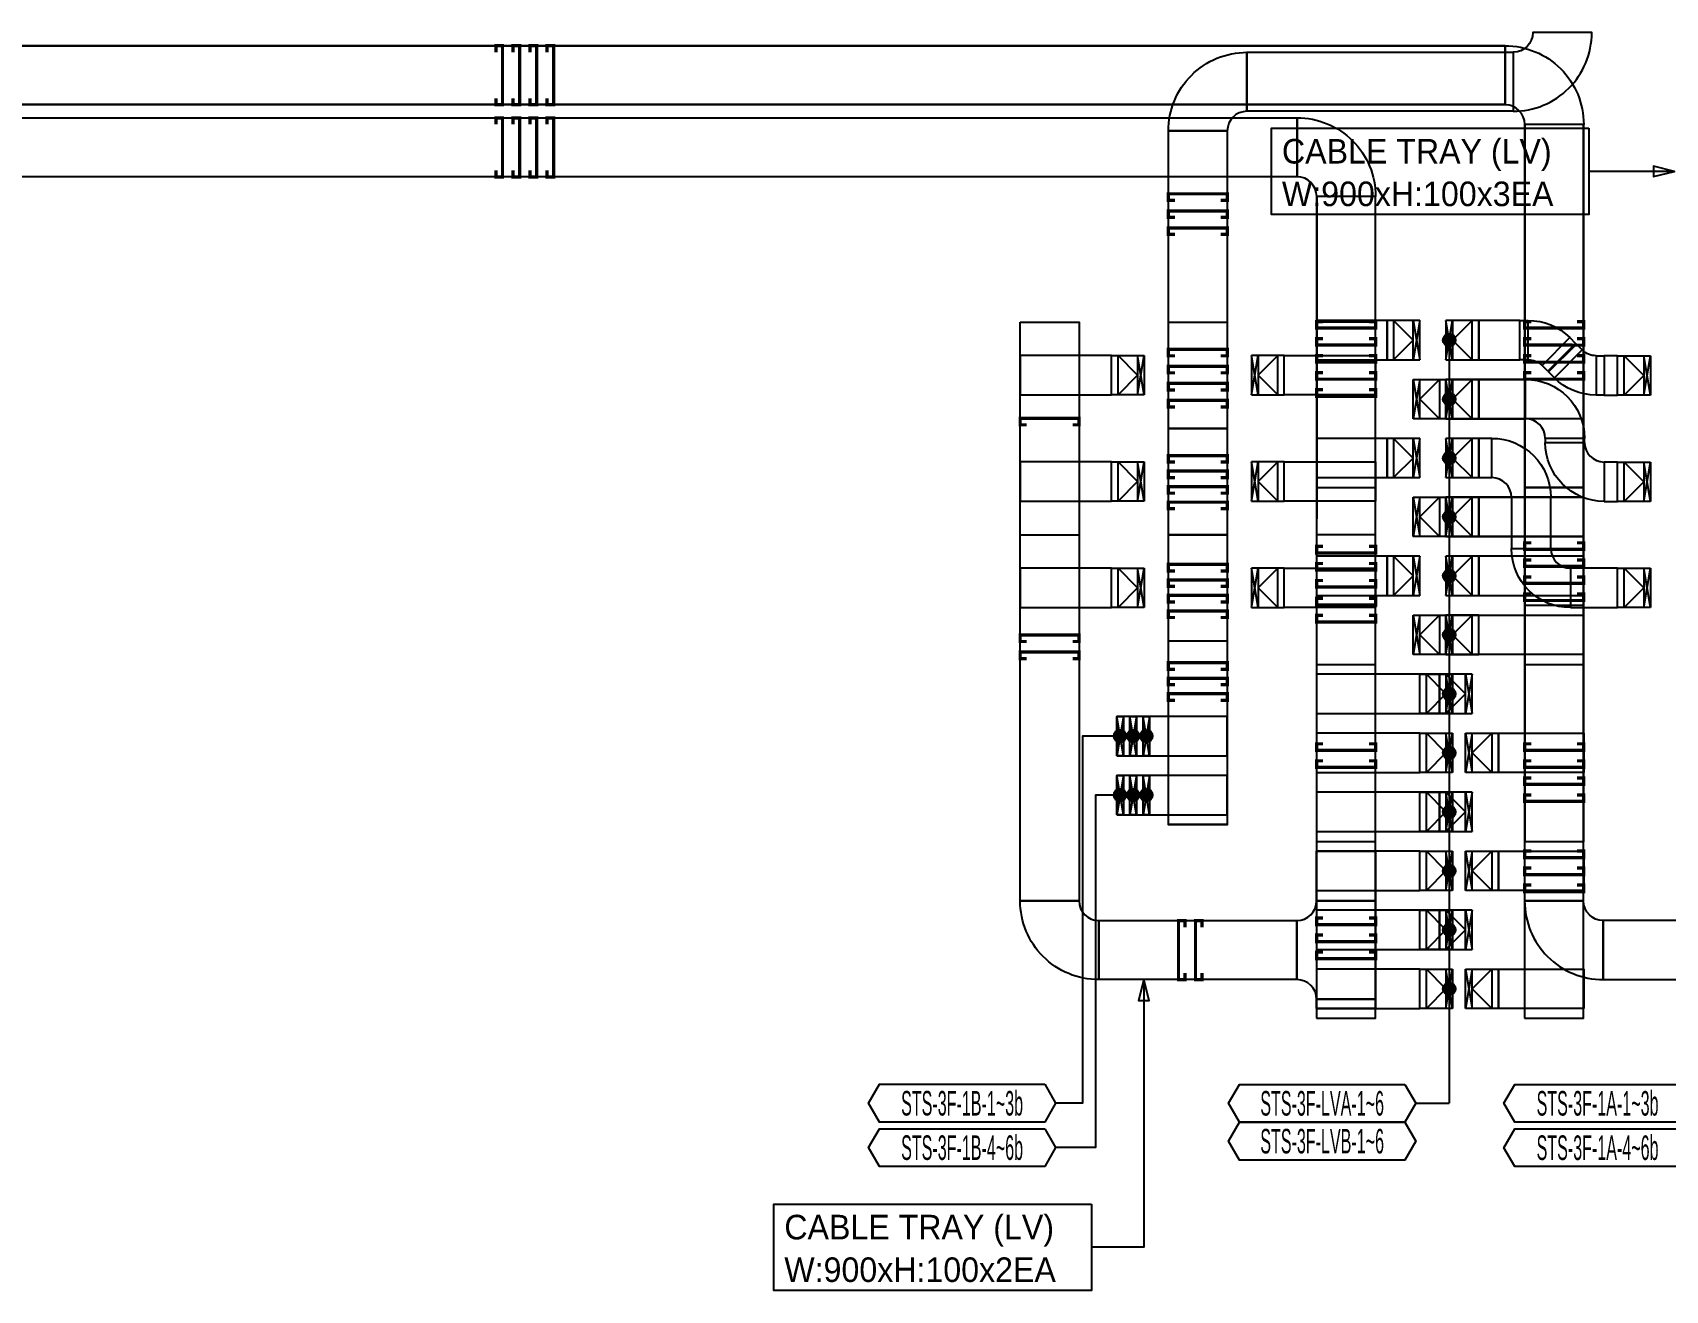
# Model space of a CAD drawing. Header units: millimetres. Extents: x 33932 to 374132, y 182625 to 847314.
# Drawn here: x 106057 to 130976, y 464664 to 483855 of the extents above; entities that cross this region are included whole.
import ezdxf
from ezdxf.enums import TextEntityAlignment as Align

# ---------------------------------------------------------------- set-up
doc = ezdxf.new("R2010")
doc.units = ezdxf.units.MM
doc.header["$LTSCALE"] = 150
for name, color, linetype in [('------00 Switch Gear_Number', 1, 'Continuous'), ('-----26 Electrical Cable Tray_HV_N', 30, 'Continuous'), ('-----26 Electrical Cable Tray_LV_STS1', 3, 'Continuous'), ('-----26 Electrical Cable Tray_LV_STS2', 2, 'Continuous'), ('-----26 Electrical Cable Tray_LV_STS3', 151, 'Continuous'), ('-----26 Electrical Cable Tray_LV_STSPDU_A', 181, 'Continuous'), ('-----26 Electrical Cable Tray_LV_STSPDU_B', 41, 'Continuous'), ('-----99 Cable Schedule', 2, 'Continuous')]:
    doc.layers.add(name, color=color, linetype=linetype)
doc.styles.add('ELEC', font='')
doc.styles.get('ELEC').set_extended_font_data('Dotum')

# ---------------------------------------------------------------- blocks, each defined once
blk = doc.blocks.new('A$C9a0ab699')
h = blk.add_hatch(color=0)
edge = h.paths.add_edge_path()
edge.add_arc((64.00719340983778, 64.00719340983778), 64.0071934098378, 720.0000000000341, 1080.000000000034, ccw=False)
at = {"color": 0}
blk.add_circle((64.00719340983778, 64.00719340983778), 64.0071934098378, dxfattribs=at)
blk = doc.blocks.new('A$495596483691')
at = {"color": 0}
for p, q in [((100, 600), (0, 600)), ((0, 600), (0, 0)), ((500, 600), (100, 600)), ((500, 0), (500, 600)), ((0, 0), (100, 0)), ((100, 0), (500, 0))]:
    blk.add_line(p, q, dxfattribs=at)
at = {"color": 8}
for p, q in [((400, 300), (100, 600)), ((100, 600), (100, 0)), ((400, 0), (400, 600)), ((400, 600), (500, 0)), ((500, 600), (400, 0)), ((400, 300), (100, 0))]:
    blk.add_line(p, q, dxfattribs=at)
blk = doc.blocks.new('A$C67AE3E09')
at = {"layer": '-----26 Electrical Cable Tray_LV_STS3'}
for p, q in [((424.2640851069664, 849.6971735163233), (1.639503898331895e-05, 425.4331048043923)), ((88.52868299976035, 336.9042057732122), (512.652432755287, 761.3088258680064)), ((512.652432755287, 761.3088258680064), (424.2640851069664, 849.6971735163233)), ((1.639503898331895e-05, 425.4331048043923), (88.52868299976035, 336.9042057732122)), ((176.1690804631799, 124.9999839877428), (776.1690804631799, 124.9999839877446)), ((176.1690804631799, 124.9999839877428), (176.1690804631799, -1.601225721969968e-05)), ((776.1690804631799, -1.601225540071027e-05), (776.1690804631799, 124.9999839877464)), ((176.1690804631799, -1.601225721969968e-05), (776.1690804631799, -1.601225540071027e-05))]:
    blk.add_line(p, q, dxfattribs=at)
for radius, end in [(900, 44.99214427130015), (300, 44.93850198014979)]:
    blk.add_arc((-123.8309195368201, 124.9999839877428), radius, 0, end, dxfattribs=at)

msp = doc.modelspace()

# ---------------------------------------------------------------- linework, layer by layer
at = {"layer": '------00 Switch Gear_Number'}
for p, q in [((127678.0706681248, 479164.6618622801, -2.631109916700129e-08), (127678.0706681248, 467517.8805729108, -2.631109916700129e-08)), ((127165.8697819192, 467517.8805729108, -2.631109916700076e-08), (127678.0706681248, 467517.8805729108, -2.631109916700076e-08))]:
    msp.add_line(p, q, dxfattribs=at)
at = {"layer": '-----26 Electrical Cable Tray_HV_N', "color": 1}
for points, elevation in [([(129810.0903697378, 482395.2242751047), (129810.0903697378, 481080.2043786418), (124964.0709675985, 481080.2043786418), (124964.0709675985, 482395.2242751047)], -3.907721276054003e-08), ([(122215.2297533875, 465978.9770653311), (122215.2297533875, 464663.9571688682), (117369.2103512482, 464663.9571688682), (117369.2103512482, 465978.9770653311)], 3.062234834443438e-10)]:
    msp.add_lwpolyline(points, close=True, dxfattribs=dict(at, elevation=elevation))
for points, elevation in [([(131115.5706676756, 481737.7145513289), (130795.5706676756, 481817.7145513289), (130795.5706676756, 481657.7145513289), (131115.5706676756, 481737.7145513289), (129810.0903697378, 481737.7143268732)], -3.907721276054003e-08), ([(123016.7953983713, 469405.0163052066), (122936.7953983713, 469085.0163052066), (123096.7953983713, 469085.0163052066), (123016.7953983713, 469405.0163052066), (123016.7956228269, 465321.4671170997), (122215.2297533875, 465321.4671170997)], 3.062234834443438e-10)]:
    msp.add_lwpolyline(points, dxfattribs=dict(at, elevation=elevation))
at = {"layer": '-----26 Electrical Cable Tray_LV_STS1'}
for points in [[(128953.5713109013, 483855.0163052066), (128953.5713109013, 483855.0163052066, -0.414213562373095), (128653.5713109013, 483555.0163052066), (128653.5713109013, 483555.0163052066), (128653.5713109013, 482655.0163052066, 0.4142135623731661), (129853.5713109013, 483855.0163052066)], [(128953.5713109013, 483855.0163052066), (128953.5713109013, 483855.0163052066, -0.414213562373095), (128653.5713109013, 483555.0163052066), (128653.5713109013, 483555.0163052066), (128653.5713109013, 482655.0163052066, 0.4142135623731661), (129853.5713109013, 483855.0163052066)], [(128953.5713109013, 483855.0163052068), (128953.5713109013, 483855.0163052068, -0.414213562373095), (128653.5713109013, 483555.0163052068), (128653.5713109013, 483555.0163052068), (128653.5713109013, 482655.0163052068, 0.4142135623731661), (129853.5713109013, 483855.0163052068)]]:
    msp.add_lwpolyline(points, format="xyb", close=True, dxfattribs=at)
at = {"layer": '-----26 Electrical Cable Tray_LV_STS1', "elevation": -1.333328034448547e-08}
for points in [[(124590.5706685738, 482655.0163052068), (124590.5706685738, 482655.0163052068, 0.414213562373095), (124290.5706685738, 482355.0163052068), (124290.5706685738, 482355.0163052068), (123390.5706685738, 482355.0163052068, -0.4142135623731661), (124590.5706685738, 483555.0163052068)], [(124590.5706685738, 482655.0163052068), (124590.5706685738, 482655.0163052068, 0.414213562373095), (124290.5706685738, 482355.0163052068), (124290.5706685738, 482355.0163052068), (123390.5706685738, 482355.0163052068, -0.4142135623731661), (124590.5706685738, 483555.0163052068)], [(124590.570668574, 482655.0163052068), (124590.570668574, 482655.0163052068, 0.414213562373095), (124290.570668574, 482355.0163052068), (124290.570668574, 482355.0163052068), (123390.570668574, 482355.0163052068, -0.4142135623731661), (124590.570668574, 483555.0163052068)]]:
    msp.add_lwpolyline(points, format="xyb", close=True, dxfattribs=at)
for points in [[(128653.5713109013, 483555.0163052068), (128653.5713109013, 482655.0163052068), (124590.570668574, 482655.0163052068), (124590.570668574, 483555.0163052068)], [(128653.5713109013, 483555.0163052068), (128653.5713109013, 482655.0163052068), (124590.570668574, 482655.0163052068), (124590.570668574, 483555.0163052068)], [(128653.5713109013, 483555.0163052068), (128653.5713109013, 482655.0163052068), (124590.570668574, 482655.0163052068), (124590.570668574, 483555.0163052068)], [(123390.570668574, 482355.0163052068), (124290.570668574, 482355.0163052068), (124290.5706685739, 474570.4115125564), (123390.5706685739, 474570.4115125564)], [(123390.570668574, 482355.0163052068), (124290.570668574, 482355.0163052068), (124290.5706685739, 477814.4115125564), (123390.5706685739, 477814.4115125564)], [(123390.570668574, 482355.0163052068), (124290.570668574, 482355.0163052068), (124290.5706685739, 476192.4115125564), (123390.5706685739, 476192.4115125564)]]:
    msp.add_lwpolyline(points, close=True, dxfattribs=at)
at = {"layer": '-----26 Electrical Cable Tray_LV_STS1', "ltscale": 7.5, "const_width": 50}
for points, elevation in [([(124190.570668574, 481295.4357041836), (124290.570668574, 481295.4357041836), (124290.570668574, 481395.4357041836), (123390.570668574, 481395.4211545495), (123390.570668574, 481295.4211545495), (123490.570668574, 481295.4211545495)], -1.333328034448547e-08), ([(124190.5753942743, 481035.6196952924), (124290.5753942743, 481035.6196952924), (124290.5753942743, 481135.6196952924), (123390.5753942743, 481135.6051456583), (123390.5753942743, 481035.6051456583), (123490.5753942743, 481035.6051456583)], -1.785542001167957e-08), ([(124190.5801199745, 480775.8036864012), (124290.5801199745, 480775.8036864012), (124290.5801199745, 480875.8036864012), (123390.5801199745, 480875.7891367671), (123390.5801199745, 480775.7891367671), (123490.5801199745, 480775.7891367671)], -2.237755967887366e-08), ([(124190.5753942743, 478664.0872342696), (124290.5753942743, 478664.0872342696), (124290.5753942743, 478764.0872342696), (123390.5753942743, 478764.0726846355), (123390.5753942743, 478664.0726846355), (123490.5753942743, 478664.0726846355)], -1.785542001167957e-08), ([(124190.5801199746, 478404.2712253784), (124290.5801199746, 478404.2712253784), (124290.5801199746, 478504.2712253784), (123390.5801199746, 478504.2566757443), (123390.5801199746, 478404.2566757443), (123490.5801199746, 478404.2566757443)], -2.237755967887366e-08), ([(124190.5848456748, 478144.4552164872), (124290.5848456748, 478144.4552164872), (124290.5848456748, 478244.4552164872), (123390.5848456748, 478244.4406668531), (123390.5848456748, 478144.4406668531), (123490.5848456748, 478144.4406668531)], -2.689969934606775e-08), ([(124190.5801199746, 476827.9613865698), (124290.5801199746, 476827.9613865698), (124290.5801199746, 476927.9613865698), (123390.5801199746, 476927.9468369357), (123390.5801199746, 476827.9468369357), (123490.5801199746, 476827.9468369357)], -2.237755967887366e-08), ([(124190.5839551698, 476590.7268476929), (124290.5839551698, 476590.7268476929), (124290.5839551698, 476690.7268476929), (123390.5839551698, 476690.7122980588), (123390.5839551698, 476590.7122980588), (123490.5839551698, 476590.7122980588)], -2.689969934606775e-08), ([(124190.5839551697, 474930.538282329), (124290.5839551697, 474930.538282329), (124290.5839551697, 475030.538282329), (123390.5839551697, 475030.5237326949), (123390.5839551697, 474930.5237326949), (123490.5839551697, 474930.5237326949)], 3.466734974596376e-09)]:
    msp.add_lwpolyline(points, dxfattribs=dict(at, elevation=elevation))
at = {"layer": '-----26 Electrical Cable Tray_LV_STS2'}
for points, elevation in [([(123390.570668574, 479436.4115125565), (124290.570668574, 479436.4115125565), (124290.5706685739, 471768.9461595696), (123390.570668574, 471768.9461595696)], -1.333328034448547e-08), ([(123390.570668574, 477814.4115125565), (124290.5706685739, 477814.4115125565), (124290.5706685739, 471770.4115125566), (123390.570668574, 471770.4115125566)], 4.646944328736866e-09), ([(123390.570668574, 476192.4115125565), (124290.5706685739, 476192.4115125565), (124290.5706685739, 471768.9461595696), (123390.570668574, 471768.9461595696)], 1.703315397617866e-08), ([(122603.570668574, 472821.4115125564), (124290.5706685739, 472821.4115125564), (124290.5706685739, 473421.4115125564), (122603.570668574, 473421.4115125564)], -1.33332803444855e-08), ([(122603.5706685739, 472821.4115125564), (122603.5706685739, 473421.4115125564), (122703.5706685739, 473421.4115125564), (122703.5706685739, 472821.4115125564)], -1.33332803444855e-08), ([(122803.5706685739, 472821.4115125564), (122803.5706685739, 473421.4115125564), (122903.5706685739, 473421.4115125564), (122903.5706685739, 472821.4115125564)], -1.33332803444855e-08), ([(123003.5706685739, 472821.4115125564), (123003.5706685739, 473421.4115125564), (123103.5706685739, 473421.4115125564), (123103.5706685739, 472821.4115125564)], -1.33332803444855e-08), ([(122603.570668574, 471921.4115125564), (124290.5706685739, 471921.4115125564), (124290.5706685739, 472521.4115125564), (122603.570668574, 472521.4115125564)], -1.333532180734351e-08), ([(122603.5706685739, 471921.4115125564), (122603.5706685739, 472521.4115125564), (122703.5706685739, 472521.4115125564), (122703.5706685739, 471921.4115125564)], -1.333532180734351e-08), ([(122803.5706685739, 471921.4115125564), (122803.5706685739, 472521.4115125564), (122903.5706685739, 472521.4115125564), (122903.5706685739, 471921.4115125564)], -1.333532180734351e-08), ([(123003.5706685739, 471921.4115125564), (123003.5706685739, 472521.4115125564), (123103.5706685739, 472521.4115125564), (123103.5706685739, 471921.4115125564)], -1.333532180734351e-08)]:
    msp.add_lwpolyline(points, close=True, dxfattribs=dict(at, elevation=elevation))
at = {"layer": '-----26 Electrical Cable Tray_LV_STS2', "ltscale": 7.5, "const_width": 50}
for points, elevation in [([(124190.5711940211, 478923.9032431693), (124290.5711940211, 478923.9032431693), (124290.5711940211, 479023.9032431693), (123390.5711940211, 479023.8886935352), (123390.5711940211, 478923.8886935352), (123490.5711940211, 478923.8886935352)], -1.333328034448548e-08), ([(124190.571559079, 477302.4304643091), (124290.571559079, 477302.4304643091), (124290.571559079, 477402.4304643091), (123390.571559079, 477402.415914675), (123390.571559079, 477302.415914675), (123490.571559079, 477302.415914675)], -1.333328034448547e-08), ([(124190.5762847793, 477065.1959254466), (124290.5762847793, 477065.1959254466), (124290.5762847793, 477165.1959254466), (123390.5762847793, 477165.1813758126), (123390.5762847793, 477065.1813758126), (123490.5762847793, 477065.1813758126)], -1.785542001167956e-08), ([(124190.570668574, 475642.2418989308), (124290.570668574, 475642.2418989308), (124290.570668574, 475742.2418989308), (123390.570668574, 475742.2273492967), (123390.570668574, 475642.2273492967), (123490.570668574, 475642.2273492967)], 1.703315397617866e-08), ([(124190.5753942742, 475405.0073600683), (124290.5753942742, 475405.0073600683), (124290.5753942742, 475505.0073600683), (123390.5753942742, 475504.9928104343), (123390.5753942742, 475404.9928104343), (123490.5753942742, 475404.9928104343)], 1.251101430898457e-08), ([(124190.5801199744, 475167.7728212058), (124290.5801199744, 475167.7728212058), (124290.5801199744, 475267.7728212058), (123390.5801199744, 475267.7582715718), (123390.5801199744, 475167.7582715718), (123490.5801199744, 475167.7582715718)], 7.988874641790472e-09), ([(124190.570668574, 474141.3354601089), (124290.570668574, 474141.3354601089), (124290.570668574, 474241.3354601089), (123390.570668574, 474241.3209104748), (123390.570668574, 474141.3209104748), (123490.570668574, 474141.3209104748)], 1.703315397617866e-08), ([(124190.5753942742, 473904.1009212464), (124290.5753942742, 473904.1009212464), (124290.5753942742, 474004.1009212464), (123390.5753942742, 474004.0863716123), (123390.5753942742, 473904.0863716123), (123490.5753942742, 473904.0863716123)], 1.251101430898457e-08), ([(124190.5801199744, 473666.8663823839), (124290.5801199744, 473666.8663823839), (124290.5801199744, 473766.8663823839), (123390.5801199744, 473766.8518327498), (123390.5801199744, 473666.8518327498), (123490.5801199744, 473666.8518327498)], 7.988874641790472e-09)]:
    msp.add_lwpolyline(points, dxfattribs=dict(at, elevation=elevation))
at = {"layer": '-----26 Electrical Cable Tray_LV_STS2'}
for points, elevation in [([(122703.5706685739, 472821.4115125564), (122603.5706685739, 473421.4115125564)], -1.33332803444855e-08), ([(122703.5706685739, 473421.4115125564), (122603.5706685739, 472821.4115125564)], -1.33332803444855e-08), ([(122903.5706685739, 472821.4115125564), (122803.5706685739, 473421.4115125564)], -1.33332803444855e-08), ([(122903.5706685739, 473421.4115125564), (122803.5706685739, 472821.4115125564)], -1.33332803444855e-08), ([(123103.5706685739, 472821.4115125564), (123003.5706685739, 473421.4115125564)], -1.33332803444855e-08), ([(123103.5706685739, 473421.4115125564), (123003.5706685739, 472821.4115125564)], -1.33332803444855e-08), ([(122703.5706685739, 471921.4115125564), (122603.5706685739, 472521.4115125564)], -1.333532180734351e-08), ([(122703.5706685739, 472521.4115125564), (122603.5706685739, 471921.4115125564)], -1.333532180734351e-08), ([(122903.5706685739, 471921.4115125564), (122803.5706685739, 472521.4115125564)], -1.333532180734351e-08), ([(122903.5706685739, 472521.4115125564), (122803.5706685739, 471921.4115125564)], -1.333532180734351e-08), ([(123103.5706685739, 471921.4115125564), (123003.5706685739, 472521.4115125564)], -1.333532180734351e-08), ([(123103.5706685739, 472521.4115125564), (123003.5706685739, 471921.4115125564)], -1.333532180734351e-08)]:
    msp.add_lwpolyline(points, dxfattribs=dict(at, elevation=elevation))
at = {"layer": '-----26 Electrical Cable Tray_LV_STS3'}
for points, elevation in [([(128128.0706681248, 478864.6618622801), (128756.7124108678, 478864.66186228), (128756.7124108678, 479464.66186228), (128128.0706681248, 479464.6618622801)], -2.631109916700129e-08), ([(121128.570668574, 479437.4115125564), (122028.570668574, 479437.4115125564), (122028.570668574, 470605.0163052066), (121128.570668574, 470605.0163052066)], -1.666415146692568e-08), ([(126552.8206683494, 479437.4115125564), (125652.8206683494, 479437.4115125564), (125652.8206683494, 471664.6618622802), (126552.8206683494, 471664.6618622802)], -2.000307618927219e-08), ([(129182.5335531799, 478689.021254831), (129193.2736377236, 478677.4161357498), (129617.6781183165, 479101.5397460955), (129606.9380337728, 479113.1448651768)], -1.763480492199744e-08), ([(121128.570668574, 478326.411512551), (122522.0706685734, 478326.4115125508), (122522.0706685734, 478926.4115125508), (121128.570668574, 478926.411512551)], -2.225730682660711e-08), ([(126552.8206683494, 478326.411512551), (125159.0706685744, 478326.4115125508), (125159.0706685744, 478926.4115125508), (126552.8206683494, 478926.411512551)], -2.225730682660711e-08), ([(130043.0116150658, 478325.4115125508), (130247.0706676752, 478325.4115125508), (130247.0706676752, 478925.4115125508), (130043.0116150658, 478925.4115125508)], -1.763480492199745e-08), ([(128128.0706681248, 477964.6618622801), (128843.0116150656, 477964.66186228), (128843.0116150656, 478564.66186228), (128128.0706681248, 478564.6618622801)], -2.631109916700129e-08), ([(128128.0706681248, 477064.6618622801), (128328.0706681248, 477064.66186228), (128328.0706681248, 477664.66186228), (128128.0706681248, 477664.6618622801)], -2.631109916700129e-08), ([(129743.0116150657, 477603.4115125508), (129743.0116150656, 477664.66186228), (129143.0116150656, 477664.66186228), (129143.0116150657, 477603.4115125508)], -1.763480492199745e-08), ([(121128.570668574, 476704.411512551), (122522.0706685734, 476704.4115125508), (122522.0706685734, 477304.4115125508), (121128.570668574, 477304.411512551)], -2.225730682660711e-08), ([(126552.8206683494, 476704.411512551), (125159.0706685744, 476704.4115125508), (125159.0706685744, 477304.4115125508), (126552.8206683494, 477304.411512551)], -2.225730682660711e-08), ([(130043.0116150657, 476703.4115125508), (130247.0706676752, 476703.4115125508), (130247.0706676752, 477303.4115125508), (130043.0116150657, 477303.4115125508)], -1.763480492199745e-08), ([(128128.0706681248, 476164.6618622801), (129728.3206679002, 476164.66186228), (129728.3206679002, 476764.66186228), (128128.0706681248, 476764.6618622801)], -2.631109916700129e-08), ([(129228.0706681248, 475981.4115125508), (129228.0706681248, 476764.6618622802), (128628.0706681248, 476764.6618622802), (128628.0706681248, 475981.4115125508)], -4.202277478215776e-09), ([(129728.3206679002, 476914.6618622801), (128828.3206679002, 476914.6618622801), (128828.3206679003, 470605.0163052066), (129728.3206679002, 470605.0163052066)], -2.63110991670014e-08), ([(121128.570668574, 476193.4115125564), (122028.570668574, 476193.4115125564), (122028.570668574, 470605.0163052066), (121128.570668574, 470605.0163052066)], -1.666415146692568e-08), ([(126552.8206683494, 476193.4115125564), (125652.8206683494, 476193.4115125564), (125652.8206683494, 471664.6618622802), (126552.8206683494, 471664.6618622802)], -2.000307618927219e-08), ([(128128.0706681248, 475264.6618622801), (129728.3206679002, 475264.66186228), (129728.3206679002, 475864.66186228), (128128.0706681248, 475864.6618622801)], -2.631109916700129e-08), ([(121128.570668574, 475082.411512551), (122522.0706685734, 475082.4115125508), (122522.0706685734, 475682.4115125508), (121128.570668574, 475682.411512551)], -2.225730682660711e-08), ([(126552.8206683494, 475082.411512551), (125159.0706685744, 475082.4115125508), (125159.0706685744, 475682.4115125508), (126552.8206683494, 475682.411512551)], -2.225730682660711e-08), ([(129528.0706681248, 475081.4115125508), (130247.0706676751, 475081.4115125508), (130247.0706676751, 475681.4115125508), (129528.0706681248, 475681.4115125508)], -1.763480492199745e-08), ([(129728.3206679002, 474364.6618622802), (128128.0706681248, 474364.6618622801), (128128.0706681248, 474964.6618622801), (129728.3206679002, 474964.6618622802)], -3.974362661078297e-08), ([(129728.3206679002, 475114.6618622801), (128828.3206679002, 475114.6618622801), (128828.3206679003, 470605.0163052066), (129728.3206679002, 470605.0163052066)], -2.63110991670014e-08), ([(125652.8206683494, 473464.6618622802), (127228.0706681248, 473464.6618622801), (127228.0706681248, 474064.6618622801), (125652.8206683494, 474064.6618622802)], -3.938185374372541e-08), ([(125652.8206683494, 472564.6618622802), (127228.0706681248, 472564.6618622801), (127228.0706681248, 473164.6618622801), (125652.8206683494, 473164.6618622802)], -3.938185374372541e-08), ([(125652.8206683494, 471664.6618622802), (127228.0706681248, 471664.6618622801), (127228.0706681248, 472264.6618622801), (125652.8206683494, 472264.6618622802)], -3.938185374372541e-08), ([(125652.8206683494, 470764.6618622802), (127228.0706681248, 470764.6618622801), (127228.0706681248, 471364.6618622801), (125652.8206683494, 471364.6618622802)], -3.938185374372541e-08), ([(125652.8206683494, 471364.6618622802), (126552.8206683494, 471364.6618622802), (126552.8206683493, 470605.0163052066), (125652.8206683494, 470605.0163052066)], -2.000307618927219e-08), ([(125652.8206683494, 471364.6618622802), (126552.8206683494, 471364.6618622802), (126552.8206683493, 470605.0163052066), (125652.8206683494, 470605.0163052066)], -2.000307618927219e-08), ([(122328.570668574, 469405.0163052066), (122328.570668574, 470305.0163052066), (125352.8206683494, 470305.0163052065), (125352.8206683494, 469405.0163052066)], 3.062234834443438e-10), ([(122328.570668574, 469405.0163052066), (122328.570668574, 470305.0163052066), (125352.8206683494, 470305.0163052065), (125352.8206683494, 469405.0163052066)], -2.000307618927219e-08), ([(125652.8206683494, 469864.6618622802), (127228.0706681248, 469864.6618622801), (127228.0706681248, 470464.6618622801), (125652.8206683494, 470464.6618622802)], -3.938185374372541e-08), ([(133078.0709889536, 469405.0163052066), (133078.0709889536, 470305.0163052066), (130028.3206679002, 470305.0163052065), (130028.3206679002, 469405.0163052066)], -4.364660097170829e-09), ([(133078.0709889536, 469405.0163052066), (133078.0709889536, 470305.0163052066), (130028.3206679002, 470305.0163052065), (130028.3206679002, 469405.0163052066)], -2.467395976988736e-08), ([(125652.8206683494, 468964.6618622802), (127228.0706681248, 468964.6618622801), (127228.0706681248, 469564.6618622801), (125652.8206683494, 469564.6618622802)], -3.938185374372541e-08), ([(125652.8206683494, 469105.0163052066), (126552.8206683494, 469105.0163052066), (126552.8206683494, 468964.6618622802), (125652.8206683494, 468964.6618622802)], -2.000307618927219e-08), ([(125652.8206683494, 469105.0163052066), (126552.8206683494, 469105.0163052066), (126552.8206683494, 468964.6618622802), (125652.8206683494, 468964.6618622802)], -2.000307618927219e-08)]:
    msp.add_lwpolyline(points, close=True, dxfattribs=dict(at, elevation=elevation))
for points, elevation in [([(129143.0116150656, 477664.66186228), (129143.0116150656, 477664.66186228, 0.414213562373095), (128843.0116150656, 477964.66186228), (128843.0116150656, 477964.66186228), (128843.0116150656, 478564.66186228, -0.414213562373095), (129743.0116150656, 477664.66186228)], -2.63110991670014e-08), ([(128628.0706681248, 476764.6618622802), (128628.0706681248, 476764.6618622802, 0.414213562373095), (128328.0706681248, 477064.6618622802), (128328.0706681248, 477064.6618622802), (128328.0706681248, 477664.6618622802, -0.414213562373095), (129228.0706681248, 476764.6618622802)], -2.631109916700129e-08), ([(129743.0116150657, 477603.4115125508), (129743.0116150657, 477603.4115125508, 0.414213562373095), (130043.0116150657, 477303.4115125508), (130043.0116150657, 477303.4115125508), (130043.0116150657, 476703.4115125508, -0.414213562373095), (129143.0116150657, 477603.4115125508)], -1.763480492199745e-08), ([(129228.0706681248, 475981.4115125508), (129228.0706681248, 475981.4115125508, 0.414213562373095), (129528.0706681248, 475681.4115125508), (129528.0706681248, 475681.4115125508), (129528.0706681248, 475081.4115125508, -0.414213562373095), (128628.0706681248, 475981.4115125508)], -4.202277478215776e-09), ([(122028.570668574, 470605.0163052066), (122028.570668574, 470605.0163052066, 0.414213562373095), (122328.570668574, 470305.0163052066), (122328.570668574, 470305.0163052066), (122328.570668574, 469405.0163052066, -0.4142135623731661), (121128.570668574, 470605.0163052066)], 3.062234834443438e-10), ([(122028.570668574, 470605.0163052066), (122028.570668574, 470605.0163052066, 0.414213562373095), (122328.570668574, 470305.0163052066), (122328.570668574, 470305.0163052066), (122328.570668574, 469405.0163052066, -0.4142135623731661), (121128.570668574, 470605.0163052066)], 3.062234834443438e-10), ([(125652.8206683494, 470605.0163052066), (126552.8206683494, 470605.0163052066), (126552.8206683494, 470605.0163052066), (126552.8206683494, 469105.0163052066), (125652.8206683494, 469105.0163052066, 0.414213562373095), (125352.8206683494, 469405.0163052066), (125352.8206683494, 470305.0163052066), (125352.8206683494, 470305.0163052066, 0.414213562373095)], -2.000307618927219e-08), ([(125652.8206683494, 470605.0163052066), (126552.8206683494, 470605.0163052066), (126552.8206683494, 470605.0163052066), (126552.8206683494, 469105.0163052066), (125652.8206683494, 469105.0163052066, 0.414213562373095), (125352.8206683494, 469405.0163052066), (125352.8206683494, 470305.0163052066), (125352.8206683494, 470305.0163052066, 0.414213562373095)], -2.000307618927219e-08), ([(130028.3206679002, 470305.0163052066), (130028.3206679002, 470305.0163052066, -0.414213562373095), (129728.3206679002, 470605.0163052066), (129728.3206679002, 470605.0163052066), (128828.3206679002, 470605.0163052066, 0.4142135623731661), (130028.3206679002, 469405.0163052066)], -2.63110991670014e-08), ([(130028.3206679002, 470305.0163052066), (130028.3206679002, 470305.0163052066, -0.414213562373095), (129728.3206679002, 470605.0163052066), (129728.3206679002, 470605.0163052066), (128828.3206679002, 470605.0163052066, 0.4142135623731661), (130028.3206679002, 469405.0163052066)], -2.63110991670014e-08)]:
    msp.add_lwpolyline(points, format="xyb", close=True, dxfattribs=dict(at, elevation=elevation))
at = {"layer": '-----26 Electrical Cable Tray_LV_STS3', "ltscale": 7.5, "const_width": 50}
for points, elevation in [([(125752.9115232285, 478407.5261313877), (125652.9115232285, 478407.5261313877), (125652.9115232285, 478307.5261313877), (126552.9115232285, 478307.5406810218), (126552.9115232285, 478407.5406810218), (126452.9115232285, 478407.5406810218)], -5.394031918847539e-09), ([(121928.570668574, 477870.5973868108), (122028.570668574, 477870.5973868108), (122028.570668574, 477970.5973868108), (121128.570668574, 477970.5828371767), (121128.570668574, 477870.5828371767), (121228.570668574, 477870.5828371767)], -1.666415146692568e-08), ([(129628.3248681534, 476069.8174020775), (129728.3248681534, 476069.8174020775), (129728.3248681534, 475969.8174020775), (128828.3248681534, 475969.8319517116), (128828.3248681534, 476069.8319517116), (128928.3248681534, 476069.8319517116)], -3.083323883419549e-08), ([(125752.8516299535, 475222.5955036512), (125652.8516299535, 475222.5955036512), (125652.8516299535, 475122.5955036512), (126552.8516299535, 475122.6100532853), (126552.8516299535, 475222.6100532853), (126452.8516299535, 475222.6100532853)], -1.773516715941303e-08), ([(125752.8558302067, 474962.7794947515), (125652.8558302067, 474962.7794947515), (125652.8558302067, 474862.7794947515), (126552.8558302067, 474862.7940443856), (126552.8558302067, 474962.7940443856), (126452.8558302067, 474962.7940443856)], -1.321302749221894e-08), ([(121928.570668574, 474564.3696952843), (122028.570668574, 474564.3696952843), (122028.570668574, 474664.3696952843), (121128.570668574, 474664.3551456502), (121128.570668574, 474564.3551456502), (121228.570668574, 474564.3551456502)], -1.666415146692568e-08), ([(121928.5748688272, 474304.5536863846), (122028.5748688272, 474304.5536863846), (122028.5748688272, 474404.5536863846), (121128.5748688272, 474404.5391367505), (121128.5748688272, 474304.5391367505), (121228.5748688272, 474304.5391367505)], -2.118629113411976e-08), ([(129628.3213290735, 472483.558481547), (129728.3213290735, 472483.558481547), (129728.3213290735, 472383.558481547), (128828.3213290735, 472383.5730311811), (128828.3213290735, 472483.5730311811), (128928.3213290735, 472483.5730311811)], -1.726681983261312e-08), ([(129628.3171288203, 472223.7424726473), (129728.3171288203, 472223.7424726473), (129728.3171288203, 472123.7424726473), (128828.3171288203, 472123.7570222814), (128828.3171288203, 472223.7570222814), (128928.3171288203, 472223.7570222814)], -1.274468016541903e-08), ([(129628.2825372992, 471108.2351044143), (129728.2825372992, 471108.2351044143), (129728.2825372992, 471008.2351044143), (128828.2825372992, 471008.2496540484), (128828.2825372992, 471108.2496540484), (128928.2825372992, 471108.2496540484)], -2.178895949980721e-08), ([(129628.278337046, 470848.4190955146), (129728.278337046, 470848.4190955146), (129728.278337046, 470748.4190955146), (128828.278337046, 470748.4336451486), (128828.278337046, 470848.4336451486), (128928.278337046, 470848.4336451486)], -1.726681983261312e-08), ([(123645.1509247447, 470205.0163052066), (123645.1509247447, 470305.0163052066), (123545.1509247447, 470305.0163052066), (123545.1654743787, 469405.0163052066), (123645.1654743787, 469405.0163052066), (123645.1654743787, 469505.0163052066)], 3.062234834443438e-10), ([(123904.9669336444, 470205.0205054597), (123904.9669336444, 470305.0205054597), (123804.9669336444, 470305.0205054597), (123804.9814832784, 469405.0205054597), (123904.9814832784, 469405.0205054597), (123904.9814832784, 469505.0205054597)], -4.215916183749745e-09), ([(125752.7553274774, 470084.28003638), (125652.7553274774, 470084.28003638), (125652.7553274774, 469984.28003638), (126552.7553274774, 469984.2945860141), (126552.7553274774, 470084.2945860141), (126452.7553274774, 470084.2945860141)], -1.896045092042982e-08), ([(125752.7595277306, 469824.4640274803), (125652.7595277306, 469824.4640274803), (125652.7595277306, 469724.4640274803), (126552.7595277306, 469724.4785771144), (126552.7595277306, 469824.4785771144), (126452.7595277306, 469824.4785771144)], -1.443831125323573e-08)]:
    msp.add_lwpolyline(points, dxfattribs=dict(at, elevation=elevation))
at = {"layer": '-----26 Electrical Cable Tray_LV_STSPDU_A'}
for points, elevation in [([(128529.9082003889, 483656.6051551776), (128529.9082003889, 482756.6051551776), (101553.5705197456, 482756.6051551776), (101553.5705197456, 483656.6051551776)], -2.317439676306281e-08), ([(128529.9082003889, 483656.6051551776), (128529.9082003889, 482756.6051551776), (101553.5705197456, 482756.6051551776), (101553.5705197456, 483656.6051551776)], -2.317439676306281e-08), ([(128529.9082003889, 483655.0182325414), (128529.9082003889, 482755.0182325414), (101553.5705197456, 482755.0175901036), (101553.5705197456, 483655.0175901036)], -2.571227992711146e-08), ([(128529.9082003889, 483655.0182325414), (128529.9082003889, 482755.0182325414), (101553.5705197456, 482755.0175901036), (101553.5705197456, 483655.0175901036)], -2.571227992711146e-08), ([(128828.3206679003, 468814.6618622801), (129728.3206679003, 468814.6618622801), (129728.3206353149, 482455.0180860042), (128828.3206353149, 482455.0180860042)], -2.631109916700129e-08), ([(128828.3206679003, 476914.6618622801), (129728.3206679003, 476914.6618622801), (129728.3206353149, 482455.0180860042), (128828.3206353149, 482455.0180860042)], -2.631109916700129e-08), ([(128829.9075905365, 474214.6618622802), (129729.9075905365, 474214.6618622802), (129729.9082003889, 482455.0180860042), (128829.9082003889, 482455.0180860042)], -2.884898233104994e-08), ([(128829.9075905365, 471514.66186228), (129729.9075905365, 471514.66186228), (129729.9082003889, 482455.0180860042), (128829.9082003889, 482455.0180860042)], -2.884898233104994e-08), ([(129728.3206453252, 477964.6618648462), (127628.0706681248, 477964.6618622801), (127628.0706681248, 478564.6618622801), (129728.3206453252, 478564.6618648462)], -2.633800964061675e-08), ([(129728.3206453252, 476164.6618648462), (127628.0706681248, 476164.6618622801), (127628.0706681248, 476764.6618622801), (129728.3206453252, 476764.6618648462)], -2.633800964061675e-08), ([(129728.3206453252, 474364.6618648462), (127628.0706681248, 474364.6618622801), (127628.0706681248, 474964.6618622801), (129728.3206453252, 474964.6618648462)], -2.633800964061675e-08), ([(129729.90766579, 472564.6619093524), (128428.0706681248, 472564.6618622801), (128428.0706681248, 473164.6618622801), (129729.90766579, 473164.6619093524)], -2.561446390650163e-08), ([(129729.90766579, 470764.6619093524), (128428.0706681248, 470764.6618622801), (128428.0706681248, 471364.6618622801), (129729.90766579, 471364.6619093524)], -2.561446390650163e-08), ([(129729.90766579, 468964.6619093524), (128428.0706681248, 468964.6618622801), (128428.0706681248, 469564.6618622801), (129729.90766579, 469564.6619093524)], -2.561446390650163e-08)]:
    msp.add_lwpolyline(points, close=True, dxfattribs=dict(at, elevation=elevation))
at = {"layer": '-----26 Electrical Cable Tray_LV_STSPDU_A', "ltscale": 7.5, "const_width": 50}
for points, elevation in [([(113128.1510950034, 483554.9610350332), (113128.1510950034, 483654.9610350332), (113228.1510950034, 483654.9610350332), (113228.1365453693, 482755.0313594042), (113128.1365453693, 482755.0313594042), (113128.1365453693, 482855.0313594042)], 3.524456333498952e-08), ([(113387.9671039116, 483554.9573595706), (113387.9671039116, 483654.9573595706), (113487.9671039116, 483654.9573595706), (113487.9525542775, 482755.0276839416), (113387.9525542775, 482755.0276839416), (113387.9525542775, 482855.0276839416)], 3.97667030021836e-08), ([(113647.7831128113, 483554.9531589892), (113647.7831128113, 483654.9531589892), (113747.7831128113, 483654.9531589892), (113747.7685631772, 482755.0234833602), (113647.7685631772, 482755.0234833602), (113647.7685631772, 482855.0234833602)], 4.42888426693777e-08), ([(113907.599121711, 483554.9489584078), (113907.599121711, 483654.9489584078), (114007.599121711, 483654.9489584078), (114007.5845720769, 482755.0192827788), (113907.5845720769, 482755.0192827788), (113907.5845720769, 482855.0192827788)], 4.881098233657179e-08), ([(129628.3206425015, 479446.7045670821), (129728.3206425015, 479446.7045670821), (129728.3206425015, 479346.7045670821), (128828.3909668725, 479346.7191167162), (128828.3909668725, 479446.7191167162), (128928.3909668725, 479446.7191167162)], -2.631109916700129e-08), ([(129628.3169670389, 479186.8885581739), (129728.3169670389, 479186.8885581739), (129728.3169670389, 479086.8885581739), (128828.3872914099, 479086.903107808), (128828.3872914099, 479186.903107808), (128928.3872914099, 479186.903107808)], -2.178895949980721e-08), ([(129628.3127664575, 478927.0725492742), (129728.3127664575, 478927.0725492742), (129728.3127664575, 478827.0725492742), (128828.3830908285, 478827.0870989083), (128828.3830908285, 478927.0870989083), (128928.3830908285, 478927.0870989083)], -1.726681983261311e-08), ([(129628.3085658761, 478667.2565403745), (129728.3085658761, 478667.2565403745), (129728.3085658761, 478567.2565403745), (128828.3788902471, 478567.2710900086), (128828.3788902471, 478667.2710900086), (128928.3788902471, 478667.2710900086)], -1.274468016541901e-08), ([(129628.3173315202, 475810.0013928798), (129728.3173315202, 475810.0013928798), (129728.3173315202, 475710.0013928798), (128828.3876558912, 475710.0159425138), (128828.3876558912, 475810.0159425138), (128928.3876558912, 475810.0159425138)], -2.63110991670014e-08), ([(129628.3136560576, 475550.1853839715), (129728.3136560576, 475550.1853839715), (129728.3136560576, 475450.1853839715), (128828.3839804286, 475450.1999336056), (128828.3839804286, 475550.1999336056), (128928.3839804286, 475550.1999336056)], -2.178895949980732e-08), ([(129628.3094554762, 475290.3693750718), (129728.3094554762, 475290.3693750718), (129728.3094554762, 475190.3693750718), (128828.3797798472, 475190.3839247059), (128828.3797798472, 475290.3839247059), (128928.3797798472, 475290.3839247059)], -1.726681983261323e-08), ([(129628.3206425015, 473003.1904991398), (129728.3206425015, 473003.1904991398), (129728.3206425015, 472903.1904991398), (128828.3909668725, 472903.2050487739), (128828.3909668725, 473003.2050487739), (128928.3909668725, 473003.2050487739)], -2.631109916700129e-08), ([(129628.3169670389, 472743.3744902316), (129728.3169670389, 472743.3744902316), (129728.3169670389, 472643.3744902316), (128828.3872914099, 472643.3890398657), (128828.3872914099, 472743.3890398657), (128928.3872914099, 472743.3890398657)], -2.178895949980721e-08), ([(129628.3206425015, 471368.0511124124), (129728.3206425015, 471368.0511124124), (129728.3206425015, 471268.0511124124), (128828.3909668725, 471268.0656620464), (128828.3909668725, 471368.0656620464), (128928.3909668725, 471368.0656620464)], -2.631109916700129e-08)]:
    msp.add_lwpolyline(points, dxfattribs=dict(at, elevation=elevation))
at = {"layer": '-----26 Electrical Cable Tray_LV_STSPDU_A', "elevation": -3.155244158404256e-09}
msp.add_lwpolyline([(128829.9082003889, 482455.0180860042), (128829.9082003889, 482455.0180860042, 0.414213562373095), (128529.9082003889, 482755.0180860042), (128529.9082003889, 482755.0180860042), (128529.9082003889, 483655.0180860042, -0.4142135623731661), (129729.9082003889, 482455.0180860042)], format="xyb", close=True, dxfattribs=at)
msp.add_lwpolyline([(128829.9082003889, 482455.0180860042), (128829.9082003889, 482455.0180860042, 0.414213562373095), (128529.9082003889, 482755.0180860042), (128529.9082003889, 482755.0180860042), (128529.9082003889, 483655.0180860042, -0.4142135623731661), (129729.9082003889, 482455.0180860042)], format="xyb", close=True, dxfattribs=at)
msp.add_lwpolyline([(128829.9082003889, 482455.0180860042), (128829.9082003889, 482455.0180860042, 0.414213562373095), (128529.9082003889, 482755.0180860042), (128529.9082003889, 482755.0180860042), (128529.9082003889, 483655.0180860042, -0.4142135623731661), (129729.9082003889, 482455.0180860042)], format="xyb", close=True, dxfattribs=at)
msp.add_lwpolyline([(128829.9082003889, 482455.0180860042), (128829.9082003889, 482455.0180860042, 0.414213562373095), (128529.9082003889, 482755.0180860042), (128529.9082003889, 482755.0180860042), (128529.9082003889, 483655.0180860042, -0.4142135623731661), (129729.9082003889, 482455.0180860042)], format="xyb", close=True, dxfattribs=at)
at = {"layer": '-----26 Electrical Cable Tray_LV_STSPDU_B'}
for points, elevation in [([(125354.3775143413, 482556.6051551776), (125354.3775143413, 481656.6051551776), (100453.5705197456, 481656.6051551776), (100453.5705197456, 482556.6051551776)], -2.288377134773407e-08), ([(125354.3775143413, 482556.6051551776), (125354.3775143413, 481656.6051551776), (100453.5705197456, 481656.6051551776), (100453.5705197456, 482556.6051551776)], -2.288377134773407e-08), ([(125354.3775143413, 482556.6051551776), (125354.3775143413, 481656.6051551776), (100453.5705197456, 481655.0175901036), (100453.5705197456, 482555.0175901036)], -2.571227992711146e-08), ([(125354.3775143413, 482556.6051551776), (125354.3775143413, 481656.6051551776), (100453.5705197456, 481655.0175901036), (100453.5705197456, 482555.0175901036)], -2.571227992711146e-08), ([(125652.8206683494, 468814.6618622801), (126552.8206683494, 468814.6618622801), (126552.7899492673, 481356.1488333874), (125652.7899492673, 481356.1488333874)], -2.34825905876239e-08), ([(125652.8206683494, 476914.6618622801), (126552.8206683494, 476914.6618622801), (126552.7899492673, 481356.1488333874), (125652.7899492673, 481356.1488333874)], -2.34825905876239e-08), ([(125652.8206683494, 474214.6618622802), (126552.8206683494, 474214.6618622802), (126554.3775143413, 481356.1488333874), (125654.3775143413, 481356.1488333874)], -2.631109916700129e-08), ([(125652.8206683494, 471514.66186228), (126552.8206683494, 471514.66186228), (126554.3775143413, 481356.1488333874), (125654.3775143413, 481356.1488333874)], -2.631109916700129e-08), ([(125654.030839504, 478864.669449539), (126728.0706681247, 478864.6618622801), (126728.0706681247, 479464.6618622801), (125654.030839504, 479464.669449539)], -2.554438211313837e-08), ([(125654.030839504, 477064.669449539), (126728.0706681247, 477064.6618622801), (126728.0706681247, 477664.6618622801), (125654.030839504, 477664.669449539)], -2.554438211313837e-08), ([(125654.030839504, 475264.669449539), (126728.0706681247, 475264.6618622801), (126728.0706681247, 475864.6618622801), (125654.030839504, 475864.669449539)], -2.554438211313837e-08), ([(125653.1766157427, 473464.7570236468), (127528.0706681248, 473464.6227475356), (127528.0706681248, 474064.6227475356), (125653.1766157427, 474064.7570236468)], -2.556596777301227e-08), ([(125653.1766157427, 471664.7570236468), (127528.0706681248, 471664.6227475356), (127528.0706681248, 472264.6227475356), (125653.1766157427, 472264.7570236468)], -2.556596777301227e-08), ([(125653.1766157427, 469864.7570236468), (127528.0706681248, 469864.6227475356), (127528.0706681248, 470464.6227475356), (125653.1766157427, 470464.7570236468)], -2.556596777301227e-08)]:
    msp.add_lwpolyline(points, close=True, dxfattribs=dict(at, elevation=elevation))
at = {"layer": '-----26 Electrical Cable Tray_LV_STSPDU_B', "ltscale": 7.5, "const_width": 50}
for points, elevation in [([(113128.0654875484, 482454.5096439194), (113128.0654875484, 482554.5096439194), (113228.0654875484, 482554.5096439194), (113228.0509379143, 481654.5799682904), (113128.0509379143, 481654.5799682904), (113128.0509379143, 481754.5799682904)], 3.270668017094087e-08), ([(113387.8814964566, 482454.5059684569), (113387.8814964566, 482554.5059684569), (113487.8814964566, 482554.5059684569), (113487.8669468225, 481654.5762928278), (113387.8669468225, 481654.5762928278), (113387.8669468225, 481754.5762928278)], 3.722881983813495e-08), ([(113647.6975053563, 482454.5017678755), (113647.6975053563, 482554.5017678755), (113747.6975053563, 482554.5017678755), (113747.6829557222, 481654.5720922464), (113647.6829557222, 481654.5720922464), (113647.6829557222, 481754.5720922464)], 4.175095950532905e-08), ([(113907.513514256, 482454.497567294), (113907.513514256, 482554.497567294), (114007.513514256, 482554.497567294), (114007.4989646219, 481654.567891665), (113907.4989646219, 481654.567891665), (113907.4989646219, 481754.567891665)], 4.627309917252314e-08), ([(126452.7243658733, 479446.7901695798), (126552.7243658733, 479446.7901695798), (126552.7243658733, 479346.7901695798), (125652.7946902443, 479346.8047192139), (125652.7946902443, 479446.8047192139), (125752.7946902443, 479446.8047192139)], -2.34825905876239e-08), ([(126452.7206904108, 479186.9741606716), (126552.7206904108, 479186.9741606716), (126552.7206904108, 479086.9741606716), (125652.7910147817, 479086.9887103057), (125652.7910147817, 479186.9887103057), (125752.7910147817, 479186.9887103057)], -1.896045092042982e-08), ([(126452.7164898294, 478927.1581517719), (126552.7164898294, 478927.1581517719), (126552.7164898294, 478827.1581517719), (125652.7868142003, 478827.1727014059), (125652.7868142003, 478927.1727014059), (125752.7868142003, 478927.1727014059)], -1.443831125323572e-08), ([(126452.712289248, 478667.3421428722), (126552.712289248, 478667.3421428722), (126552.712289248, 478567.3421428722), (125652.7826136189, 478567.3566925062), (125652.7826136189, 478667.3566925062), (125752.7826136189, 478667.3566925062)], -9.916171586041626e-09), ([(126452.7243658733, 476014.8748064534), (126552.7243658733, 476014.8748064534), (126552.7243658733, 475914.8748064534), (125652.7946902443, 475914.8893560874), (125652.7946902443, 476014.8893560874), (125752.7946902443, 476014.8893560874)], -2.34825905876239e-08), ([(126452.7206904108, 475755.0587975451), (126552.7206904108, 475755.0587975451), (126552.7206904108, 475655.0587975451), (125652.7910147817, 475655.0733471792), (125652.7910147817, 475755.0733471792), (125752.7910147817, 475755.0733471792)], -1.896045092042982e-08), ([(126452.7164898294, 475495.2427886454), (126552.7164898294, 475495.2427886454), (126552.7164898294, 475395.2427886454), (125652.7868142003, 475395.2573382795), (125652.7868142003, 475495.2573382795), (125752.7868142003, 475495.2573382795)], -1.443831125323572e-08), ([(126452.7243658733, 473003.2761016375), (126552.7243658733, 473003.2761016375), (126552.7243658733, 472903.2761016375), (125652.7946902443, 472903.2906512716), (125652.7946902443, 473003.2906512716), (125752.7946902443, 473003.2906512716)], -2.34825905876239e-08), ([(126452.7206904108, 472743.4600927293), (126552.7206904108, 472743.4600927293), (126552.7206904108, 472643.4600927293), (125652.7910147817, 472643.4746423634), (125652.7910147817, 472743.4746423634), (125752.7910147817, 472743.4746423634)], -1.896045092042982e-08), ([(126452.7243658733, 470344.0960452798), (126552.7243658733, 470344.0960452798), (126552.7243658733, 470244.0960452798), (125652.7946902443, 470244.1105949138), (125652.7946902443, 470344.1105949138), (125752.7946902443, 470344.1105949138)], -2.34825905876239e-08)]:
    msp.add_lwpolyline(points, dxfattribs=dict(at, elevation=elevation))
at = {"layer": '-----26 Electrical Cable Tray_LV_STSPDU_B', "elevation": -6.173609943556081e-10}
msp.add_lwpolyline([(125654.3775143413, 481356.1488333874), (125654.3775143413, 481356.1488333874, 0.414213562373095), (125354.3775143413, 481656.1488333874), (125354.3775143413, 481656.1488333874), (125354.3775143413, 482556.1488333874, -0.4142135623731661), (126554.3775143413, 481356.1488333874)], format="xyb", close=True, dxfattribs=at)
msp.add_lwpolyline([(125654.3775143413, 481356.1488333874), (125654.3775143413, 481356.1488333874, 0.414213562373095), (125354.3775143413, 481656.1488333874), (125354.3775143413, 481656.1488333874), (125354.3775143413, 482556.1488333874, -0.4142135623731661), (126554.3775143413, 481356.1488333874)], format="xyb", close=True, dxfattribs=at)
msp.add_lwpolyline([(125654.3775143413, 481356.1488333874), (125654.3775143413, 481356.1488333874, 0.414213562373095), (125354.3775143413, 481656.1488333874), (125354.3775143413, 481656.1488333874), (125354.3775143413, 482556.1488333874, -0.4142135623731661), (126554.3775143413, 481356.1488333874)], format="xyb", close=True, dxfattribs=at)
msp.add_lwpolyline([(125654.3775143413, 481356.1488333874), (125654.3775143413, 481356.1488333874, 0.414213562373095), (125354.3775143413, 481656.1488333874), (125354.3775143413, 481656.1488333874), (125354.3775143413, 482556.1488333874, -0.4142135623731661), (126554.3775143413, 481356.1488333874)], format="xyb", close=True, dxfattribs=at)
at = {"layer": '-----99 Cable Schedule', "color": 1}
for points, elevation in [([(123053.5706685739, 473121.4115125564), (122078.8254421535, 473121.4115125564), (122078.8254421535, 467518.8805729108), (121670.3290797262, 467518.8805729108)], -1.33332803444855e-08), ([(123053.5706685739, 472221.4115125564), (122278.8254421535, 472221.4115125564), (122278.8254421509, 466841.3805729055), (121670.3290797236, 466841.3805729055)], -1.333532180734351e-08)]:
    msp.add_lwpolyline(points, dxfattribs=dict(at, elevation=elevation))
for points, elevation in [([(121503.6191895143, 467807.6305729125), (121670.3290797262, 467518.8805729108), (121503.6191895116, 467230.1305729073), (118981.0499567364, 467230.1305729073), (118814.340066513, 467518.8805729108), (118981.0499567389, 467807.6305729125)], 1.821743648599773e-08), ([(126999.1598917072, 467806.6305729126), (127165.8697819192, 467517.8805729108), (126999.1598917046, 467229.1305729073), (124476.5906589294, 467229.1305729073), (124309.880768706, 467517.8805729108), (124476.5906589319, 467806.6305729126)], -2.631109916700076e-08), ([(131202.6191886161, 467806.6305729126), (131369.329078828, 467517.8805729108), (131202.6191886134, 467229.1305729073), (128680.0499558382, 467229.1305729073), (128513.3400656148, 467517.8805729108), (128680.0499558407, 467806.6305729126)], -8.710778439876007e-09), ([(121503.6191895117, 467130.1305729073), (121670.3290797236, 466841.3805729055), (121503.619189509, 466552.630572902), (118981.0499567338, 466552.630572902), (118814.3400665104, 466841.3805729055), (118981.0499567363, 467130.1305729073)], -1.333532180734351e-08), ([(126999.1598917047, 467229.1305729073), (127165.8697819166, 466940.3805729056), (126999.1598917021, 466651.6305729021), (124476.5906589268, 466651.6305729021), (124309.8807687034, 466940.3805729056), (124476.5906589293, 467229.1305729073)], -2.631109916700076e-08), ([(131202.619188616, 467129.1305729073), (131369.3290788279, 466840.3805729056), (131202.6191886134, 466551.6305729021), (128680.0499558381, 466551.6305729021), (128513.3400656147, 466840.3805729056), (128680.0499558406, 467129.1305729073)], -8.712819902734006e-09)]:
    msp.add_lwpolyline(points, close=True, dxfattribs=dict(at, elevation=elevation))

# ---------------------------------------------------------------- block references
at = {"layer": '-----26 Electrical Cable Tray_LV_STS3', "rotation": 180}
for p in [(128128.0706681248, 479464.6618622801, -2.631109916700129e-08), (125159.0706685744, 478926.4115125508, -8.824779382825433e-09), (128128.0706681248, 478564.6618622801, -2.631109916700129e-08), (128128.0706681248, 477664.6618622801, -2.631109916700129e-08), (125159.0706685744, 477304.4115125508, -8.824779382825433e-09), (128128.0706681248, 476764.6618622801, -2.631109916700129e-08), (128128.0706681248, 475864.6618622801, -2.631109916700129e-08), (125159.0706685744, 475682.4115125508, -8.824779382825433e-09), (128128.0706681248, 474964.6618622801, -2.631109916700129e-08)]:
    msp.add_blockref('A$495596483691', p, dxfattribs=at)
at = {"layer": '-----26 Electrical Cable Tray_LV_STS3', "xscale": -1}
for name, p, rotation in [('A$C67AE3E09', (128756.71242688, 478688.4927818169, -1.763480492199745e-08), 270), ('A$C67AE3E09', (130043.0115990536, 479101.580593014, -1.763480492199745e-08), 90), ('A$495596483691', (122522.0706685734, 478926.4115125508, -8.824779382825433e-09), 180), ('A$495596483691', (130247.0706676752, 478925.4115125508, -4.202277478215774e-09), 180), ('A$495596483691', (122522.0706685734, 477304.4115125508, -8.824779382825433e-09), 180), ('A$495596483691', (130247.0706676752, 477303.4115125508, -4.202277478215774e-09), 180), ('A$495596483691', (122522.0706685734, 475682.4115125508, -8.824779382825433e-09), 180), ('A$495596483691', (130247.0706676751, 475681.4115125508, -4.202277478215774e-09), 180), ('A$495596483691', (127228.0706681248, 474064.6618622801, -2.594932629994373e-08), 180), ('A$495596483691', (127228.0706681248, 473164.6618622801, -2.594932629994373e-08), 180), ('A$495596483691', (127228.0706681248, 472264.6618622801, -2.594932629994373e-08), 180), ('A$495596483691', (127228.0706681248, 471364.6618622801, -2.594932629994373e-08), 180), ('A$495596483691', (127228.0706681248, 470464.6618622801, -2.594932629994373e-08), 180), ('A$495596483691', (127228.0706681248, 469564.6618622801, -2.594932629994373e-08), 180)]:
    msp.add_blockref(name, p, dxfattribs=dict(at, rotation=rotation))
at = {"layer": '-----26 Electrical Cable Tray_LV_STSPDU_A', "xscale": -1}
for p in [(127628.0706681248, 477964.6618622801, -2.667287203405885e-08), (127628.0706681248, 476164.6618622801, -2.667287203405885e-08), (127628.0706681248, 474364.6618622801, -2.667287203405885e-08), (128428.0706681248, 472564.6618622801, -2.594932629994373e-08), (128428.0706681248, 470764.6618622801, -2.594932629994373e-08), (128428.0706681248, 468964.6618622801, -2.594932629994373e-08)]:
    msp.add_blockref('A$495596483691', p, dxfattribs=at)
at = {"layer": '-----26 Electrical Cable Tray_LV_STSPDU_B'}
for p in [(126728.0706681247, 478864.6618622801, -2.592774064006983e-08), (126728.0706681247, 477064.6618622801, -2.592774064006983e-08), (126728.0706681247, 475264.6618622801, -2.592774064006983e-08), (127528.0706681248, 473464.6227475356, -2.594932629994373e-08), (127528.0706681248, 471664.6227475356, -2.594932629994373e-08), (127528.0706681248, 469864.6227475356, -2.594932629994373e-08)]:
    msp.add_blockref('A$495596483691', p, dxfattribs=at)
at = {"layer": '-----99 Cable Schedule', "color": 1, "xscale": 1.5, "yscale": 1.5, "zscale": 1.5, "rotation": 180}
for p in [(127774.0814582395, 479260.6726523949, 4.666928685541728e-09), (127774.0814582395, 478360.6726523949, 4.666928685541728e-09), (127774.0814582395, 477460.6726523949, 4.666928685541728e-09), (127774.0814582395, 476560.6726523949, 4.666928685541728e-09), (127774.0814582395, 475660.6726523949, 4.666928685541728e-09), (127774.0814582395, 474760.6726523949, 4.666928685541728e-09), (127774.0814582395, 473860.6726523949, 5.028701552599289e-09), (122749.5814586887, 473217.4223026711, 1.764474750805751e-08), (122949.5814586887, 473217.4223026711, 1.764474750805751e-08), (123149.5814586887, 473217.4223026711, 1.764474750805751e-08), (127774.0814582395, 472960.6726523949, 5.028701552599289e-09), (122749.5814586887, 472317.4223026711, 1.764270604519951e-08), (122949.5814586887, 472317.4223026711, 1.764270604519951e-08), (122949.5814586887, 472317.4223026711, 1.764270604519951e-08), (123149.5814586887, 472317.4223026711, 1.764270604519951e-08), (127774.0814582395, 472060.6726523949, -2.594932629994373e-08), (127774.0814582395, 471160.6726523949, -2.594932629994373e-08), (127774.0814582395, 470260.6726523949, -2.594932629994373e-08), (127774.0814582395, 469360.6726523949, -2.594932629994373e-08)]:
    msp.add_blockref('A$C9a0ab699', p, dxfattribs=at)

# ---------------------------------------------------------------- texts
at = {"layer": '-----26 Electrical Cable Tray_LV_STS1', "style": 'ELEC'}
for s, p in [('CABLE TRAY (LV)', (125124.0709675985, 482045.2242751047, -3.921707745433495e-08)), ('W:900xH:100x3EA', (125124.0709675985, 481395.2242751047, -3.921707745433495e-08))]:
    msp.add_text(s, height=375, dxfattribs=at).set_placement(p, align=Align.MIDDLE_LEFT)
at = {"layer": '-----26 Electrical Cable Tray_LV_STS3', "style": 'ELEC'}
for s, p in [('CABLE TRAY (LV)', (117529.2103512482, 465628.9770653311)), ('W:900xH:100x2EA', (117529.2103512482, 464978.9770653311))]:
    msp.add_text(s, height=375, dxfattribs=at).set_placement(p, align=Align.MIDDLE_LEFT)
at = {"layer": '-----99 Cable Schedule', "style": 'ELEC', "width": 0.5}
for s, p in [('STS-3F-1B-1~3b', (120242.3345731253, 467518.8805729099, 1.815169431794002e-08)), ('STS-3F-LVA-1~6', (125737.8752753183, 467517.88057291, -2.63541577266347e-08)), ('STS-3F-1A-1~3b', (129941.3345722271, 467517.88057291, -8.753836999509941e-09)), ('STS-3F-1B-4~6b', (120242.3345731227, 466841.3805729047, 1.815169431794002e-08)), ('STS-3F-LVB-1~6', (125737.8752753157, 466940.3805729047, -2.63541577266347e-08)), ('STS-3F-1A-4~6b', (129941.334572227, 466840.3805729047, -8.753836999509941e-09))]:
    msp.add_text(s, height=375, dxfattribs=at).set_placement(p, align=Align.MIDDLE_CENTER)

doc.saveas('drawing.dxf')
